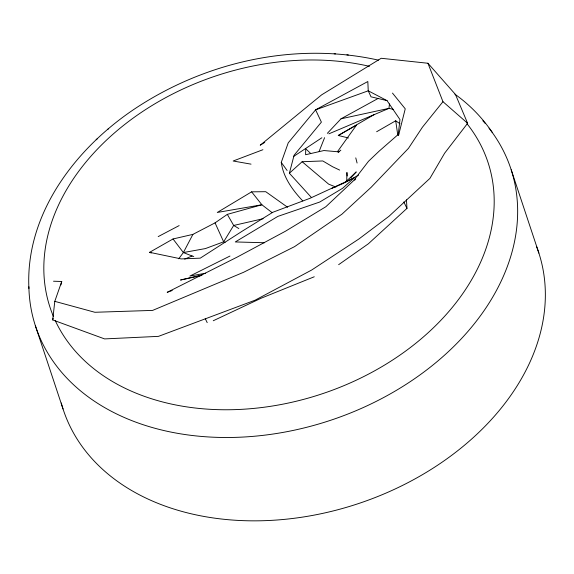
<?xml version="1.0" encoding="UTF-8"?>
<svg xmlns="http://www.w3.org/2000/svg" width="574" height="574" viewBox="0 0 574 574"><rect width="100%" height="100%" fill="white"/><g stroke="black" fill="none" stroke-linecap="round" stroke-linejoin="round"><path stroke-width="0.86" d="M346.725 181.319L346.918 172.458L347.227 175.974M389.445 103.93L388.978 108.364L328.845 133.85M264.757 142.388L260.23 145.2L321.655 94.832L381.201 58.275L427.931 63.255L455.483 94.495L467.616 123.295L444.628 153.201L429.919 178.385L389.057 216.226L358.944 238.956L311.646 270.045L255.129 300.173L158.46 336.364L104.597 338.911L52.715 319.933L54.788 301.35L61.734 281.482L53.511 281.217M398.191 135.077L399.963 119.564L387.048 100.629L368.243 90.807L315.585 109.842L288.241 142.833L281.267 162.413C283.298 177.459 292.625 190.173 302.778 200.95M398.528 135.478L405.244 108.823L392.48 93.088M52.715 319.933L53.109 318.226M60.93 284.898L61.734 281.482M311.266 197.327L289.368 173.233L294.096 155.238L321.397 122.126L315.585 109.842L367.826 81.515L368.243 90.807L371.005 96.812L387.048 100.629M319.115 151.436L324.583 137.674M178.701 258.802L183.379 252.553L192.907 234.386L215.056 222.87L227.318 214.375L261.887 204.767L272.062 212.602M337.426 151.715L356.49 125.125L338.287 135.478L348.44 137.968M427.931 63.255L442.963 101.691L422.414 127.227L408.494 148.307L371.141 187.296L341.939 214.181L294.548 246.648L243.577 272.298L152.619 310.405L94.882 312.278L54.788 301.35M354.61 180.25L355.758 178.901M350.7 177.947L356.246 171.899L344.716 182.776L358.535 175.113M327.338 133.347L341.021 118.804L378.323 98.333M378.496 60.155C294.649 41.364 204.265 62.071 133.448 109.706C74.814 149.305 25.127 214.611 28.922 288.492M406.457 199.852L406.973 208.376L368.386 243.771L338.638 264.679M289.368 173.233L302.139 161.717L322.81 160.957L332.633 166.761L339.664 170.091M96.167 139.762L97.293 138.757M107.639 129.473L108.644 128.569M398.858 133.914L379.163 151.134L368.501 161.28L353.634 180.609L325.824 206.748L285.457 231.222L237.105 257.138L167.192 292.324L172.25 290.494M338.179 152.433L340.848 150.137M321.885 137.753L293.637 156.437M251.62 191.838L217.288 212.459L261.887 204.767L251.62 191.838L265.733 191.694L287.588 207.25M338.287 135.478L374.112 114.621M376.63 131.747L395.701 120.777L400.021 123.79M151.22 252.991L149.592 252.323L173.032 238.963L192.907 234.386M158.194 236.603L179.145 225.596M229.959 256.047L189.922 276.044L205.592 273.231M213.263 320.751L261.091 298.243L314.258 276.768M149.592 252.323L181.205 258.917L200.247 258.156L242.357 231.1L272.815 212.272L310.01 198.295L354.172 177.911L342.585 188.294L319.718 202.041L277.852 216.391L235.275 241.948L264.6 242.745M331.435 188.53L343.934 183.113M184.67 259.139L192.103 256.004L193.754 256.485M262.921 149.714L233.152 161.007L251.039 164.15M202.249 274.881L180.501 280.033L201.338 275.534M263.136 218.716L233.683 225.453L223.645 241.819L205.413 248.578L183.379 252.553L173.032 238.963M341.021 118.804L388.978 108.364L393.24 109.34M334.161 53.755L335.51 53.877M346.89 54.86L348.375 54.989M339.004 151.873L323.908 150.546L305.598 154.722L305.741 148.788L310.678 153.459M183.379 252.553L192.103 256.004M225.101 242.4L223.645 241.819L215.056 222.87M335.876 187.067L328.637 184.132L302.139 161.717M238.841 228.552L233.683 225.453L227.318 214.375M454.866 94.158C469.561 104.626 482.368 117.742 492.463 132.694M442.963 101.691L467.616 123.295M281.267 162.413L287.1 170.485M403.816 201.962L406.973 208.376M205.27 318.699L207.207 322.631M511.19 169.753L538.878 253.098M35.344 325.609L63.032 408.953M355.765 157.879L357.085 163.03M395.701 120.777L397.739 134.818M536.532 246.447A250.364 181.886 -18.4 0 1 357.451 503.915A250.364 181.886 -18.4 0 1 61.253 402.977M489.019 128.145A250.364 181.886 -18.4 0 1 334.262 419.049A250.364 181.886 -18.4 0 1 28.879 286.749M482.856 120.762A250.364 181.886 -18.4 0 1 485.145 123.388M466.978 123.683A230.676 167.579 -18.4 0 1 358.485 379.134A230.676 167.579 -18.4 0 1 55.255 320.572M53.461 316.518A230.676 167.579 -18.4 0 1 123.733 125.24A230.676 167.579 -18.4 0 1 369.434 66.326"/></g></svg>
